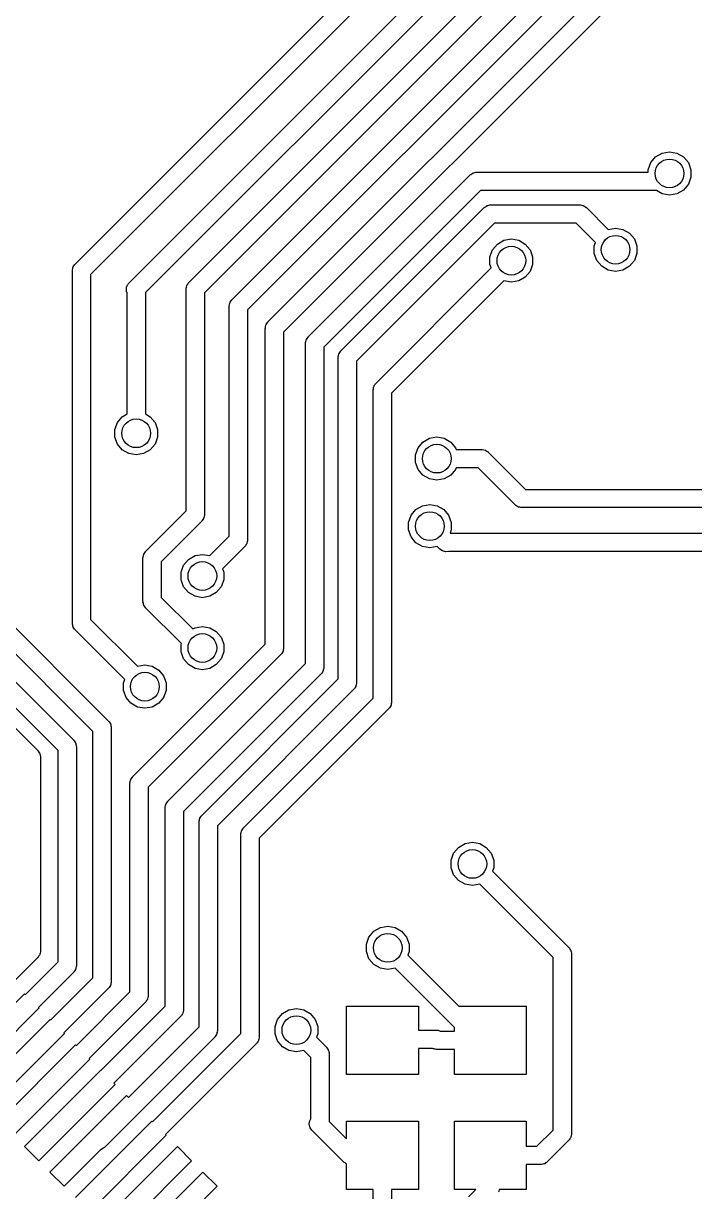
# Model space of a CAD drawing. Extents: x 10 to 287, y -200 to -10.
# Drawn here: x 147.97 to 157.3, y -108.42 to -92.19 of the extents above; entities that cross this region are included whole.
import ezdxf

# ---------------------------------------------------------------- set-up
doc = ezdxf.new("R2010")
doc.units = 0
doc.header["$MEASUREMENT"] = 0
doc.layers.add('BLACK', color=7, linetype='CONTINUOUS')

msp = doc.modelspace()

# ---------------------------------------------------------------- linework, layer by layer
at = {"layer": 'Black'}
for p, q in [((148.69, -95.5302), (170.511, -73.7095)), ((149.44, -95.7901), (171.505, -73.7255)), ((170.687, -73.8926), (148.907, -95.6726)), ((171.721, -73.8679), (149.667, -95.9223)), ((150.271, -95.785), (172.133, -73.9224)), ((172.35, -74.0648), (150.487, -95.9274)), ((150.87, -96.0238), (172.746, -74.1481)), ((172.925, -74.3277), (151.087, -96.1662)), ((151.37, -96.3337), (172.511, -75.1933)), ((172.653, -75.4101), (151.587, -96.4761)), ((139.588, -92.312), (149.156, -101.88)), ((148.939, -102.022), (139.371, -92.4544)), ((138.557, -92.6721), (148.172, -102.287)), ((139.088, -92.5609), (148.671, -102.144)), ((148.454, -102.286), (138.871, -92.7033)), ((156.847, -93.9873), (156.95, -93.9691)), ((156.95, -93.9691), (157.053, -93.9873)), ((156.654, -94.2178), (156.689, -94.1196)), ((156.689, -94.1196), (156.757, -94.0395)), ((156.757, -94.0395), (156.847, -93.9873)), ((157.053, -93.9873), (157.143, -94.0395)), ((157.143, -94.0395), (157.211, -94.1196)), ((157.211, -94.1196), (157.246, -94.2178)), ((151.93, -96.5402), (154.18, -94.2902)), ((154.18, -94.2902), (154.185, -94.287)), ((154.185, -94.287), (154.188, -94.2827)), ((154.188, -94.2827), (154.203, -94.2744)), ((154.203, -94.2744), (154.216, -94.2649)), ((154.216, -94.2649), (154.222, -94.2635)), ((154.222, -94.2635), (154.227, -94.2607)), ((154.227, -94.2607), (154.243, -94.2578)), ((154.243, -94.2578), (154.259, -94.2535)), ((154.259, -94.2535), (154.264, -94.254)), ((154.264, -94.254), (154.27, -94.253)), ((154.27, -94.253), (154.29, -94.253)), ((154.29, -94.253), (156.654, -94.253)), ((156.654, -94.253), (156.654, -94.2178)), ((157.246, -94.2178), (157.246, -94.3222)), ((157.211, -94.4204), (157.143, -94.5005)), ((157.246, -94.3222), (157.211, -94.4204)), ((154.323, -94.507), (152.147, -96.6826)), ((156.768, -94.507), (154.323, -94.507)), ((156.847, -94.5527), (156.768, -94.507)), ((156.95, -94.5709), (156.847, -94.5527)), ((157.053, -94.5527), (156.95, -94.5709)), ((157.143, -94.5005), (157.053, -94.5527)), ((152.384, -96.7362), (154.376, -94.7442)), ((154.376, -94.7442), (154.381, -94.741)), ((154.381, -94.741), (154.384, -94.7367)), ((154.384, -94.7367), (154.399, -94.7284)), ((154.399, -94.7284), (154.412, -94.7189)), ((154.412, -94.7189), (154.418, -94.7175)), ((154.418, -94.7175), (154.423, -94.7147)), ((154.423, -94.7147), (154.439, -94.7118)), ((154.439, -94.7118), (154.455, -94.7075)), ((154.455, -94.7075), (154.46, -94.708)), ((154.46, -94.708), (154.466, -94.707)), ((154.466, -94.707), (155.704, -94.707)), ((155.704, -94.707), (155.71, -94.708)), ((155.71, -94.708), (155.715, -94.7075)), ((155.715, -94.7075), (155.731, -94.7118)), ((155.731, -94.7118), (155.747, -94.7147)), ((155.747, -94.7147), (155.752, -94.7175)), ((155.752, -94.7175), (155.758, -94.7189)), ((155.758, -94.7189), (155.771, -94.7284)), ((155.771, -94.7284), (155.786, -94.7367)), ((155.786, -94.7367), (155.789, -94.741)), ((155.789, -94.741), (155.794, -94.7442)), ((155.794, -94.7442), (156.097, -95.0474)), ((154.519, -94.961), (152.601, -96.8786)), ((155.651, -94.961), (154.519, -94.961)), ((155.921, -95.2305), (155.651, -94.961)), ((156.097, -95.0473), (156.2, -95.0291)), ((156.097, -95.0474), (156.097, -95.0473)), ((156.2, -95.0291), (156.303, -95.0473)), ((156.303, -95.0473), (156.393, -95.0995)), ((156.393, -95.0995), (156.461, -95.1796)), ((154.491, -95.3312), (154.558, -95.2511)), ((154.558, -95.2511), (154.649, -95.1989)), ((154.649, -95.1989), (154.752, -95.1807)), ((154.752, -95.1807), (154.854, -95.1989)), ((154.854, -95.1989), (154.945, -95.2511)), ((154.945, -95.2511), (155.012, -95.3312)), ((155.904, -95.2778), (155.921, -95.2305)), ((156.461, -95.1796), (156.496, -95.2778)), ((154.455, -95.4293), (154.491, -95.3312)), ((154.455, -95.5338), (154.455, -95.4293)), ((155.012, -95.3312), (155.048, -95.4293)), ((155.048, -95.4293), (155.048, -95.5338)), ((155.904, -95.3822), (155.904, -95.2778)), ((155.939, -95.4804), (155.904, -95.3822)), ((156.496, -95.3822), (156.461, -95.4804)), ((156.496, -95.2778), (156.496, -95.3822)), ((148.653, -95.6089), (148.658, -95.5929)), ((148.658, -95.5929), (148.661, -95.5766)), ((148.661, -95.5766), (148.663, -95.5717)), ((148.663, -95.5717), (148.665, -95.5663)), ((148.665, -95.5663), (148.674, -95.5527)), ((148.674, -95.5527), (148.683, -95.5384)), ((148.683, -95.5384), (148.687, -95.5348)), ((148.687, -95.5348), (148.69, -95.5302)), ((152.872, -97.182), (154.472, -95.5811)), ((154.472, -95.5811), (154.455, -95.5338)), ((155.048, -95.5338), (155.012, -95.632)), ((156.007, -95.5605), (155.939, -95.4804)), ((156.097, -95.6127), (156.007, -95.5605)), ((156.393, -95.5605), (156.303, -95.6127)), ((156.461, -95.4804), (156.393, -95.5605)), ((148.654, -95.6145), (148.653, -95.6089)), ((148.653, -95.62), (148.654, -95.6145)), ((148.653, -100.52), (148.653, -95.62)), ((148.907, -95.6726), (148.907, -100.467)), ((154.945, -95.7121), (154.854, -95.7643)), ((155.012, -95.632), (154.945, -95.7121)), ((156.2, -95.6309), (156.097, -95.6127)), ((156.303, -95.6127), (156.2, -95.6309)), ((149.403, -95.8688), (149.406, -95.8581)), ((149.404, -95.8799), (149.403, -95.8688)), ((149.403, -95.8909), (149.404, -95.8799)), ((149.406, -95.9017), (149.403, -95.8909)), ((149.406, -95.8581), (149.407, -95.847)), ((149.407, -95.9127), (149.406, -95.9017)), ((149.407, -95.847), (149.412, -95.8369)), ((149.412, -95.9228), (149.407, -95.9127)), ((149.412, -95.8369), (149.415, -95.8262)), ((149.415, -95.8262), (149.421, -95.8171)), ((149.421, -95.8171), (149.426, -95.807)), ((149.426, -95.807), (149.434, -95.7992)), ((149.434, -95.7992), (149.44, -95.7901)), ((150.233, -95.8748), (150.234, -95.8693)), ((150.233, -98.9591), (150.233, -95.8748)), ((150.234, -95.8638), (150.238, -95.8477)), ((150.234, -95.8693), (150.234, -95.8638)), ((150.238, -95.8477), (150.241, -95.8314)), ((150.241, -95.8314), (150.244, -95.8266)), ((150.244, -95.8266), (150.245, -95.8212)), ((150.245, -95.8212), (150.255, -95.8076)), ((150.255, -95.8076), (150.263, -95.7932)), ((150.263, -95.7932), (150.267, -95.7896)), ((150.267, -95.7896), (150.271, -95.785)), ((154.649, -95.7642), (153.088, -97.3244)), ((154.649, -95.7643), (154.649, -95.7642)), ((154.752, -95.7825), (154.649, -95.7643)), ((154.854, -95.7643), (154.752, -95.7825)), ((149.413, -95.927), (149.412, -95.9228)), ((149.413, -97.6112), (149.413, -95.927)), ((149.667, -95.9223), (149.667, -97.6112)), ((150.487, -95.9274), (150.487, -99.0117)), ((150.838, -96.0865), (150.84, -96.0702)), ((150.84, -96.0702), (150.843, -96.0653)), ((150.843, -96.0653), (150.845, -96.0599)), ((150.845, -96.0599), (150.854, -96.0463)), ((150.854, -96.0463), (150.863, -96.032)), ((150.863, -96.032), (150.867, -96.0284)), ((150.867, -96.0284), (150.87, -96.0238)), ((150.833, -96.1025), (150.838, -96.0865)), ((150.834, -96.1081), (150.833, -96.1025)), ((150.833, -96.1136), (150.834, -96.1081)), ((150.833, -99.3097), (150.833, -96.1136)), ((151.087, -96.1662), (151.087, -99.3623)), ((151.334, -96.4124), (151.338, -96.3964)), ((151.338, -96.3964), (151.341, -96.38)), ((151.341, -96.38), (151.344, -96.3752)), ((151.344, -96.3752), (151.345, -96.3698)), ((151.345, -96.3698), (151.355, -96.3562)), ((151.355, -96.3562), (151.363, -96.3418)), ((151.363, -96.3418), (151.367, -96.3383)), ((151.367, -96.3383), (151.37, -96.3337)), ((151.333, -96.4235), (151.334, -96.418)), ((151.333, -100.811), (151.333, -96.4235)), ((151.334, -96.418), (151.334, -96.4124)), ((151.587, -96.4761), (151.587, -100.863)), ((151.905, -96.5763), (151.914, -96.5627)), ((151.914, -96.5627), (151.923, -96.5484)), ((151.923, -96.5484), (151.927, -96.5448)), ((151.927, -96.5448), (151.93, -96.5402)), ((151.893, -96.6189), (151.898, -96.6029)), ((151.894, -96.6245), (151.893, -96.6189)), ((151.893, -96.63), (151.894, -96.6245)), ((151.893, -101.077), (151.893, -96.63)), ((151.898, -96.6029), (151.901, -96.5866)), ((151.901, -96.5866), (151.903, -96.5817)), ((151.903, -96.5817), (151.905, -96.5763)), ((152.147, -96.6826), (152.147, -101.13)), ((152.347, -96.8149), (152.352, -96.7989)), ((152.348, -96.8205), (152.347, -96.8149)), ((152.347, -96.826), (152.348, -96.8205)), ((152.347, -101.293), (152.347, -96.826)), ((152.352, -96.7989), (152.355, -96.7826)), ((152.355, -96.7826), (152.357, -96.7777)), ((152.357, -96.7777), (152.359, -96.7723)), ((152.359, -96.7723), (152.368, -96.7587)), ((152.368, -96.7587), (152.377, -96.7444)), ((152.377, -96.7444), (152.381, -96.7408)), ((152.381, -96.7408), (152.384, -96.7362)), ((152.601, -96.8786), (152.601, -101.346)), ((152.845, -97.2236), (152.846, -97.2182)), ((152.846, -97.2182), (152.856, -97.2046)), ((152.856, -97.2046), (152.864, -97.1902)), ((152.864, -97.1902), (152.868, -97.1866)), ((152.868, -97.1866), (152.872, -97.182)), ((152.834, -97.2718), (152.835, -97.2663)), ((152.834, -101.56), (152.834, -97.2718)), ((152.835, -97.2608), (152.839, -97.2447)), ((152.835, -97.2663), (152.835, -97.2608)), ((152.839, -97.2447), (152.842, -97.2284)), ((152.842, -97.2284), (152.845, -97.2236)), ((153.088, -97.3244), (153.088, -101.613)), ((149.279, -97.7296), (149.347, -97.6495)), ((149.347, -97.6495), (149.413, -97.6112)), ((149.667, -97.6112), (149.733, -97.6495)), ((149.733, -97.6495), (149.801, -97.7296)), ((149.244, -97.8278), (149.279, -97.7296)), ((149.244, -97.9322), (149.244, -97.8278)), ((149.801, -97.7296), (149.836, -97.8278)), ((149.836, -97.8278), (149.836, -97.9322)), ((149.279, -98.0304), (149.244, -97.9322)), ((149.347, -98.1105), (149.279, -98.0304)), ((149.801, -98.0304), (149.733, -98.1105)), ((149.836, -97.9322), (149.801, -98.0304)), ((153.455, -98.0815), (153.522, -98.0015)), ((153.522, -98.0015), (153.613, -97.9492)), ((153.613, -97.9492), (153.716, -97.9311)), ((153.716, -97.9311), (153.819, -97.9492)), ((153.819, -97.9492), (153.909, -98.0015)), ((153.909, -98.0015), (153.976, -98.0815)), ((149.437, -98.1627), (149.347, -98.1105)), ((149.54, -98.1809), (149.437, -98.1627)), ((149.643, -98.1627), (149.54, -98.1809)), ((149.733, -98.1105), (149.643, -98.1627)), ((153.419, -98.1797), (153.455, -98.0815)), ((153.419, -98.2842), (153.419, -98.1797)), ((153.976, -98.0815), (153.985, -98.105)), ((153.985, -98.105), (154.342, -98.105)), ((154.342, -98.105), (154.348, -98.1059)), ((154.348, -98.1059), (154.353, -98.1054)), ((154.353, -98.1054), (154.369, -98.1097)), ((154.369, -98.1097), (154.386, -98.1126)), ((154.386, -98.1126), (154.391, -98.1154)), ((154.391, -98.1154), (154.396, -98.1169)), ((154.396, -98.1169), (154.41, -98.1264)), ((154.41, -98.1264), (154.424, -98.1347)), ((154.424, -98.1347), (154.427, -98.139)), ((154.427, -98.139), (154.432, -98.1422)), ((154.432, -98.1422), (154.949, -98.6587)), ((153.455, -98.3824), (153.419, -98.2842)), ((153.522, -98.4624), (153.455, -98.3824)), ((153.613, -98.5147), (153.522, -98.4624)), ((153.716, -98.5328), (153.613, -98.5147)), ((153.819, -98.5147), (153.716, -98.5328)), ((153.909, -98.4624), (153.819, -98.5147)), ((153.976, -98.3824), (153.909, -98.4624)), ((153.985, -98.359), (153.976, -98.3824)), ((154.29, -98.359), (153.985, -98.359)), ((154.806, -98.8755), (154.29, -98.359)), ((154.949, -98.6587), (168.837, -98.6587)), ((149.671, -99.5214), (150.233, -98.9591)), ((153.359, -99.0196), (153.427, -98.9395)), ((153.427, -98.9395), (153.517, -98.8873)), ((153.517, -98.8873), (153.62, -98.8691)), ((153.62, -98.8691), (153.723, -98.8873)), ((153.723, -98.8873), (153.813, -98.9395)), ((153.813, -98.9395), (153.881, -99.0196)), ((154.811, -98.8787), (154.806, -98.8755)), ((154.814, -98.883), (154.811, -98.8787)), ((154.829, -98.8913), (154.814, -98.883)), ((154.842, -98.9008), (154.829, -98.8913)), ((154.848, -98.9022), (154.842, -98.9008)), ((154.853, -98.905), (154.848, -98.9022)), ((154.869, -98.9079), (154.853, -98.905)), ((154.885, -98.9122), (154.869, -98.9079)), ((154.89, -98.9117), (154.885, -98.9122)), ((154.896, -98.9127), (154.89, -98.9117)), ((154.909, -98.9127), (154.896, -98.9127)), ((168.89, -98.9127), (154.909, -98.9127)), ((150.45, -99.1015), (149.888, -99.6638)), ((150.453, -99.097), (150.45, -99.1015)), ((150.458, -99.0934), (150.453, -99.097)), ((150.466, -99.079), (150.458, -99.0934)), ((150.475, -99.0654), (150.466, -99.079)), ((150.477, -99.06), (150.475, -99.0654)), ((150.48, -99.0552), (150.477, -99.06)), ((150.483, -99.0388), (150.48, -99.0552)), ((150.487, -99.0228), (150.483, -99.0388)), ((150.487, -99.0117), (150.486, -99.0172)), ((150.486, -99.0172), (150.487, -99.0228)), ((153.324, -99.1178), (153.359, -99.0196)), ((153.324, -99.2222), (153.324, -99.1178)), ((153.881, -99.0196), (153.916, -99.1178)), ((153.916, -99.1178), (153.916, -99.2222)), ((150.562, -99.58), (150.833, -99.3097)), ((153.359, -99.3204), (153.324, -99.2222)), ((153.427, -99.4005), (153.359, -99.3204)), ((153.916, -99.2222), (153.9, -99.267)), ((153.9, -99.267), (169.158, -99.267)), ((151.05, -99.4521), (150.739, -99.7631)), ((151.053, -99.4475), (151.05, -99.4521)), ((151.057, -99.4439), (151.053, -99.4475)), ((151.065, -99.4295), (151.057, -99.4439)), ((151.075, -99.4159), (151.065, -99.4295)), ((151.076, -99.4105), (151.075, -99.4159)), ((151.079, -99.4057), (151.076, -99.4105)), ((151.082, -99.3894), (151.079, -99.4057)), ((151.086, -99.3733), (151.082, -99.3894)), ((151.087, -99.3623), (151.086, -99.3678)), ((151.086, -99.3678), (151.086, -99.3733)), ((153.517, -99.4527), (153.427, -99.4005)), ((153.62, -99.4709), (153.517, -99.4527)), ((153.723, -99.4527), (153.62, -99.4709)), ((153.754, -99.4838), (153.723, -99.4526)), ((153.723, -99.4526), (153.723, -99.4527)), ((153.76, -99.4898), (153.754, -99.4838)), ((153.754, -99.4838), (153.754, -99.4838)), ((153.796, -99.5151), (153.76, -99.4898)), ((149.634, -99.6001), (149.639, -99.5841)), ((149.635, -99.6057), (149.634, -99.6001)), ((149.634, -99.6112), (149.635, -99.6057)), ((149.634, -100.213), (149.634, -99.6112)), ((149.639, -99.5841), (149.642, -99.5677)), ((149.642, -99.5677), (149.644, -99.5629)), ((149.644, -99.5629), (149.646, -99.5575)), ((149.646, -99.5575), (149.655, -99.5439)), ((149.655, -99.5439), (149.664, -99.5295)), ((149.664, -99.5295), (149.668, -99.526)), ((149.668, -99.526), (149.671, -99.5214)), ((150.199, -99.7122), (150.266, -99.6322)), ((150.266, -99.6322), (150.357, -99.5799)), ((150.357, -99.5799), (150.459, -99.5618)), ((150.459, -99.5618), (150.562, -99.5799)), ((150.562, -99.5799), (150.562, -99.58)), ((153.839, -99.5265), (153.796, -99.5151)), ((153.883, -99.5227), (153.839, -99.5265)), ((153.886, -99.521), (153.883, -99.5227)), ((169.211, -99.521), (153.886, -99.521)), ((149.888, -99.6638), (149.888, -100.161)), ((150.163, -99.8104), (150.199, -99.7122)), ((150.163, -99.9149), (150.163, -99.8104)), ((150.739, -99.7631), (150.756, -99.8104)), ((150.756, -99.8104), (150.756, -99.9149)), ((150.199, -100.013), (150.163, -99.9149)), ((150.756, -99.9149), (150.72, -100.013)), ((150.266, -100.093), (150.199, -100.013)), ((150.357, -100.145), (150.266, -100.093)), ((150.653, -100.093), (150.562, -100.145)), ((150.72, -100.013), (150.653, -100.093)), ((149.635, -100.219), (149.634, -100.213)), ((149.634, -100.224), (149.635, -100.219)), ((149.639, -100.24), (149.634, -100.224)), ((149.642, -100.257), (149.639, -100.24)), ((149.644, -100.261), (149.642, -100.257)), ((149.646, -100.267), (149.644, -100.261)), ((149.655, -100.28), (149.646, -100.267)), ((149.664, -100.295), (149.655, -100.28)), ((149.668, -100.298), (149.664, -100.295)), ((149.671, -100.303), (149.668, -100.298)), ((150.167, -100.799), (149.671, -100.303)), ((149.888, -100.161), (150.326, -100.598)), ((150.459, -100.164), (150.357, -100.145)), ((150.562, -100.145), (150.459, -100.164)), ((148.654, -100.526), (148.653, -100.52)), ((148.653, -100.531), (148.654, -100.526)), ((148.658, -100.547), (148.653, -100.531)), ((148.661, -100.563), (148.658, -100.547)), ((148.663, -100.568), (148.661, -100.563)), ((148.665, -100.574), (148.663, -100.568)), ((148.674, -100.587), (148.665, -100.574)), ((148.683, -100.602), (148.674, -100.587)), ((148.687, -100.605), (148.683, -100.602)), ((148.69, -100.61), (148.687, -100.605)), ((149.381, -101.301), (148.69, -100.61)), ((148.907, -100.467), (149.557, -101.117)), ((150.326, -100.598), (150.357, -100.581)), ((150.357, -100.581), (150.459, -100.563)), ((150.459, -100.563), (150.562, -100.581)), ((150.562, -100.581), (150.653, -100.633)), ((150.653, -100.633), (150.72, -100.713)), ((150.72, -100.713), (150.756, -100.811)), ((149.49, -102.654), (151.333, -100.811)), ((151.55, -100.953), (149.707, -102.797)), ((150.163, -100.811), (150.167, -100.799)), ((150.163, -100.916), (150.163, -100.811)), ((150.199, -101.014), (150.163, -100.916)), ((150.756, -100.916), (150.72, -101.014)), ((150.756, -100.811), (150.756, -100.916)), ((151.553, -100.949), (151.55, -100.953)), ((151.557, -100.945), (151.553, -100.949)), ((151.566, -100.931), (151.557, -100.945)), ((151.575, -100.917), (151.566, -100.931)), ((151.577, -100.912), (151.575, -100.917)), ((151.58, -100.907), (151.577, -100.912)), ((151.582, -100.89), (151.58, -100.907)), ((151.587, -100.874), (151.582, -100.89)), ((151.587, -100.863), (151.586, -100.869)), ((151.586, -100.869), (151.587, -100.874)), ((149.557, -101.117), (149.66, -101.099)), ((149.66, -101.099), (149.763, -101.117)), ((149.98, -102.99), (151.893, -101.077)), ((150.266, -101.094), (150.199, -101.014)), ((150.357, -101.146), (150.266, -101.094)), ((150.653, -101.094), (150.562, -101.146)), ((150.72, -101.014), (150.653, -101.094)), ((149.557, -101.117), (149.557, -101.117)), ((149.763, -101.117), (149.853, -101.17)), ((149.853, -101.17), (149.921, -101.25)), ((149.921, -101.25), (149.956, -101.348)), ((152.11, -101.22), (150.197, -103.133)), ((150.459, -101.164), (150.357, -101.146)), ((150.562, -101.146), (150.459, -101.164)), ((152.113, -101.215), (152.11, -101.22)), ((152.117, -101.212), (152.113, -101.215)), ((152.126, -101.197), (152.117, -101.212)), ((152.135, -101.184), (152.126, -101.197)), ((152.137, -101.178), (152.135, -101.184)), ((152.139, -101.173), (152.137, -101.178)), ((152.142, -101.157), (152.139, -101.173)), ((152.147, -101.141), (152.142, -101.157)), ((152.147, -101.13), (152.146, -101.136)), ((152.146, -101.136), (152.147, -101.141)), ((149.364, -101.348), (149.381, -101.301)), ((149.364, -101.452), (149.364, -101.348)), ((149.956, -101.348), (149.956, -101.452)), ((150.45, -103.19), (152.347, -101.293)), ((152.564, -101.436), (150.667, -103.333)), ((152.567, -101.431), (152.564, -101.436)), ((152.571, -101.428), (152.567, -101.431)), ((152.58, -101.413), (152.571, -101.428)), ((152.589, -101.4), (152.58, -101.413)), ((152.591, -101.394), (152.589, -101.4)), ((152.593, -101.389), (152.591, -101.394)), ((152.596, -101.373), (152.593, -101.389)), ((152.601, -101.357), (152.596, -101.373)), ((152.601, -101.346), (152.6, -101.352)), ((152.6, -101.352), (152.601, -101.357)), ((149.399, -101.55), (149.364, -101.452)), ((149.467, -101.63), (149.399, -101.55)), ((149.921, -101.55), (149.853, -101.63)), ((149.956, -101.452), (149.921, -101.55)), ((151.031, -103.363), (152.834, -101.56)), ((149.557, -101.683), (149.467, -101.63)), ((149.66, -101.701), (149.557, -101.683)), ((149.763, -101.683), (149.66, -101.701)), ((149.853, -101.63), (149.763, -101.683)), ((153.051, -101.703), (151.248, -103.505)), ((153.054, -101.698), (153.051, -101.703)), ((153.059, -101.694), (153.054, -101.698)), ((153.067, -101.68), (153.059, -101.694)), ((153.076, -101.666), (153.067, -101.68)), ((153.078, -101.661), (153.076, -101.666)), ((153.081, -101.656), (153.078, -101.661)), ((153.084, -101.64), (153.081, -101.656)), ((153.088, -101.624), (153.084, -101.64)), ((153.088, -101.613), (153.087, -101.618)), ((153.087, -101.618), (153.088, -101.624)), ((149.156, -101.88), (149.159, -101.884)), ((149.159, -101.884), (149.164, -101.888)), ((149.164, -101.888), (149.172, -101.902)), ((149.172, -101.902), (149.181, -101.916)), ((149.181, -101.916), (149.183, -101.921)), ((149.183, -101.921), (149.186, -101.926)), ((149.186, -101.926), (149.188, -101.942)), ((148.939, -105.445), (148.939, -102.022)), ((149.188, -101.942), (149.193, -101.959)), ((149.193, -101.959), (149.192, -101.964)), ((149.192, -101.964), (149.193, -101.97)), ((149.193, -101.97), (149.193, -105.498)), ((148.671, -102.144), (148.674, -102.149)), ((148.674, -102.149), (148.678, -102.152)), ((148.678, -102.152), (148.687, -102.166)), ((148.687, -102.166), (148.696, -102.18)), ((148.696, -102.18), (148.698, -102.185)), ((148.698, -102.185), (148.7, -102.19)), ((148.7, -102.19), (148.703, -102.207)), ((148.703, -102.207), (148.708, -102.223)), ((148.708, -102.223), (148.707, -102.228)), ((148.707, -102.228), (148.708, -102.234)), ((148.708, -102.234), (148.708, -105.277)), ((148.172, -102.287), (148.175, -102.291)), ((148.175, -102.291), (148.179, -102.295)), ((148.179, -102.295), (148.188, -102.309)), ((148.188, -102.309), (148.197, -102.323)), ((148.197, -102.323), (148.199, -102.328)), ((148.199, -102.328), (148.201, -102.333)), ((148.201, -102.333), (148.204, -102.35)), ((148.204, -102.35), (148.209, -102.366)), ((148.209, -102.366), (148.208, -102.371)), ((148.208, -102.371), (148.209, -102.377)), ((148.209, -102.377), (148.209, -105.074)), ((148.454, -105.224), (148.454, -102.286)), ((149.453, -102.733), (149.457, -102.717)), ((149.454, -102.738), (149.453, -102.733)), ((149.453, -102.744), (149.454, -102.738)), ((149.457, -102.717), (149.46, -102.701)), ((149.46, -102.701), (149.463, -102.696)), ((149.463, -102.696), (149.465, -102.69)), ((149.465, -102.69), (149.474, -102.677)), ((149.474, -102.677), (149.482, -102.662)), ((149.482, -102.662), (149.487, -102.659)), ((149.487, -102.659), (149.49, -102.654)), ((149.453, -105.64), (149.453, -102.744)), ((149.707, -102.797), (149.707, -105.693)), ((149.943, -103.069), (149.948, -103.053)), ((149.948, -103.053), (149.951, -103.037)), ((149.951, -103.037), (149.953, -103.032)), ((149.953, -103.032), (149.955, -103.026)), ((149.955, -103.026), (149.964, -103.013)), ((149.964, -103.013), (149.973, -102.998)), ((149.973, -102.998), (149.977, -102.995)), ((149.977, -102.995), (149.98, -102.99)), ((149.944, -103.074), (149.943, -103.069)), ((149.943, -103.08), (149.944, -103.074)), ((149.943, -105.837), (149.943, -103.08)), ((150.197, -103.133), (150.197, -105.89)), ((150.425, -103.226), (150.434, -103.213)), ((150.434, -103.213), (150.443, -103.198)), ((150.443, -103.198), (150.447, -103.195)), ((150.447, -103.195), (150.45, -103.19)), ((150.413, -103.269), (150.418, -103.253)), ((150.414, -103.274), (150.413, -103.269)), ((150.413, -103.28), (150.414, -103.274)), ((150.413, -106.127), (150.413, -103.28)), ((150.418, -103.253), (150.421, -103.237)), ((150.421, -103.237), (150.423, -103.232)), ((150.423, -103.232), (150.425, -103.226)), ((150.667, -103.333), (150.667, -106.18)), ((151.006, -103.399), (151.016, -103.385)), ((151.016, -103.385), (151.024, -103.371)), ((151.024, -103.371), (151.028, -103.368)), ((151.028, -103.368), (151.031, -103.363)), ((150.994, -103.453), (150.995, -103.447)), ((150.994, -106.217), (150.994, -103.453)), ((150.995, -103.442), (150.999, -103.426)), ((150.995, -103.447), (150.995, -103.442)), ((150.999, -103.426), (151.002, -103.409)), ((151.002, -103.409), (151.005, -103.404)), ((151.005, -103.404), (151.006, -103.399)), ((151.248, -103.505), (151.248, -106.27)), ((153.95, -103.713), (154.018, -103.633)), ((154.018, -103.633), (154.108, -103.58)), ((154.108, -103.58), (154.211, -103.562)), ((154.211, -103.562), (154.314, -103.58)), ((154.314, -103.58), (154.404, -103.633)), ((154.404, -103.633), (154.472, -103.713)), ((153.915, -103.811), (153.95, -103.713)), ((153.915, -103.915), (153.915, -103.811)), ((154.472, -103.713), (154.507, -103.811)), ((154.507, -103.811), (154.507, -103.915)), ((153.95, -104.014), (153.915, -103.915)), ((154.018, -104.094), (153.95, -104.014)), ((154.507, -103.915), (154.49, -103.963)), ((154.49, -103.963), (155.551, -105.023)), ((154.108, -104.146), (154.018, -104.094)), ((154.211, -104.164), (154.108, -104.146)), ((154.314, -104.146), (154.211, -104.164)), ((155.334, -105.165), (154.314, -104.146)), ((154.314, -104.146), (154.314, -104.146)), ((152.774, -104.879), (152.842, -104.799)), ((152.842, -104.799), (152.932, -104.746)), ((152.932, -104.746), (153.035, -104.728)), ((153.035, -104.728), (153.138, -104.746)), ((153.138, -104.746), (153.228, -104.799)), ((153.228, -104.799), (153.296, -104.879)), ((152.739, -104.977), (152.774, -104.879)), ((152.739, -105.081), (152.739, -104.977)), ((153.296, -104.879), (153.331, -104.977)), ((153.331, -104.977), (153.331, -105.081)), ((148.172, -105.164), (147.829, -105.507)), ((148.175, -105.159), (148.172, -105.164)), ((148.179, -105.156), (148.175, -105.159)), ((148.188, -105.141), (148.179, -105.156)), ((148.197, -105.128), (148.188, -105.141)), ((148.199, -105.122), (148.197, -105.128)), ((148.201, -105.118), (148.199, -105.122)), ((148.204, -105.101), (148.201, -105.118)), ((148.209, -105.085), (148.204, -105.101)), ((148.209, -105.074), (148.208, -105.08)), ((148.208, -105.08), (148.209, -105.085)), ((152.774, -105.179), (152.739, -105.081)), ((153.331, -105.081), (153.314, -105.128)), ((153.314, -105.128), (154.022, -105.837)), ((155.334, -105.613), (155.334, -105.165)), ((155.551, -105.023), (155.554, -105.028)), ((155.554, -105.028), (155.558, -105.031)), ((155.558, -105.031), (155.566, -105.046)), ((155.566, -105.046), (155.576, -105.059)), ((155.576, -105.059), (155.577, -105.065)), ((155.577, -105.065), (155.58, -105.069)), ((155.58, -105.069), (155.583, -105.086)), ((155.583, -105.086), (155.587, -105.102)), ((155.587, -105.102), (155.587, -105.107)), ((155.587, -105.107), (155.588, -105.113)), ((155.588, -105.113), (155.588, -105.613)), ((148, -105.678), (148.454, -105.224)), ((148.696, -105.33), (148.687, -105.344)), ((148.698, -105.325), (148.696, -105.33)), ((148.7, -105.32), (148.698, -105.325)), ((148.703, -105.304), (148.7, -105.32)), ((148.708, -105.288), (148.703, -105.304)), ((148.708, -105.277), (148.707, -105.282)), ((148.707, -105.282), (148.708, -105.288)), ((152.842, -105.259), (152.774, -105.179)), ((152.932, -105.312), (152.842, -105.259)), ((153.035, -105.33), (152.932, -105.312)), ((153.138, -105.312), (153.035, -105.33)), ((153.96, -106.133), (153.138, -105.312)), ((153.138, -105.312), (153.138, -105.312)), ((148.671, -105.366), (148.18, -105.858)), ((148.353, -106.031), (148.939, -105.445)), ((148.674, -105.362), (148.671, -105.366)), ((148.678, -105.358), (148.674, -105.362)), ((148.687, -105.344), (148.678, -105.358)), ((149.156, -105.587), (148.533, -106.211)), ((148.708, -106.385), (149.453, -105.64)), ((149.159, -105.583), (149.156, -105.587)), ((149.164, -105.579), (149.159, -105.583)), ((149.172, -105.565), (149.164, -105.579)), ((149.181, -105.551), (149.172, -105.565)), ((149.183, -105.546), (149.181, -105.551)), ((149.186, -105.541), (149.183, -105.546)), ((149.188, -105.525), (149.186, -105.541)), ((149.193, -105.509), (149.188, -105.525)), ((149.193, -105.498), (149.192, -105.503)), ((149.192, -105.503), (149.193, -105.509)), ((155.334, -107.56), (155.334, -105.613)), ((155.588, -105.613), (155.588, -107.612)), ((146.929, -106.73), (147.99, -105.668)), ((147.99, -105.668), (148, -105.678)), ((149.669, -105.783), (148.887, -106.565)), ((149.673, -105.778), (149.669, -105.783)), ((149.677, -105.775), (149.673, -105.778)), ((149.685, -105.76), (149.677, -105.775)), ((149.695, -105.747), (149.685, -105.76)), ((149.696, -105.741), (149.695, -105.747)), ((149.699, -105.736), (149.696, -105.741)), ((149.702, -105.72), (149.699, -105.736)), ((149.706, -105.704), (149.702, -105.72)), ((149.707, -105.693), (149.706, -105.698)), ((149.706, -105.698), (149.706, -105.704)), ((148.188, -105.866), (147.127, -106.927)), ((148.18, -105.858), (148.188, -105.866)), ((149.051, -106.729), (149.943, -105.837)), ((150.16, -105.98), (149.231, -106.909)), ((150.163, -105.975), (150.16, -105.98)), ((150.167, -105.972), (150.163, -105.975)), ((150.176, -105.957), (150.167, -105.972)), ((150.185, -105.944), (150.176, -105.957)), ((150.187, -105.938), (150.185, -105.944)), ((150.189, -105.933), (150.187, -105.938)), ((150.192, -105.917), (150.189, -105.933)), ((150.197, -105.901), (150.192, -105.917)), ((150.197, -105.89), (150.196, -105.896)), ((150.196, -105.896), (150.197, -105.901)), ((151.504, -106.022), (151.572, -105.942)), ((151.572, -105.942), (151.662, -105.889)), ((151.662, -105.889), (151.765, -105.871)), ((151.765, -105.871), (151.868, -105.889)), ((151.868, -105.889), (151.958, -105.942)), ((151.958, -105.942), (152.026, -106.022)), ((152.461, -106.787), (152.461, -105.837)), ((152.461, -105.837), (153.462, -105.837)), ((153.462, -105.837), (153.462, -106.172)), ((154.022, -105.837), (154.96, -105.837)), ((154.96, -105.837), (154.96, -106.787)), ((147.283, -107.084), (148.344, -106.022)), ((148.344, -106.022), (148.353, -106.031)), ((149.431, -107.109), (150.413, -106.127)), ((151.469, -106.12), (151.504, -106.022)), ((151.469, -106.224), (151.469, -106.12)), ((152.026, -106.022), (152.061, -106.12)), ((152.061, -106.12), (152.061, -106.224)), ((153.96, -106.185), (153.96, -106.133)), ((148.542, -106.22), (147.48, -107.281)), ((148.533, -106.211), (148.542, -106.22)), ((150.63, -106.27), (149.099, -107.801)), ((149.767, -107.445), (150.994, -106.217)), ((150.633, -106.265), (150.63, -106.27)), ((150.637, -106.262), (150.633, -106.265)), ((150.646, -106.247), (150.637, -106.262)), ((150.655, -106.234), (150.646, -106.247)), ((150.657, -106.228), (150.655, -106.234)), ((150.659, -106.223), (150.657, -106.228)), ((150.662, -106.207), (150.659, -106.223)), ((150.667, -106.191), (150.662, -106.207)), ((150.667, -106.18), (150.666, -106.186)), ((150.666, -106.186), (150.667, -106.191)), ((151.244, -106.297), (151.241, -106.313)), ((151.248, -106.281), (151.244, -106.297)), ((151.248, -106.27), (151.247, -106.275)), ((151.247, -106.275), (151.248, -106.281)), ((151.504, -106.322), (151.469, -106.224)), ((152.061, -106.224), (152.044, -106.271)), ((152.044, -106.271), (152.182, -106.41)), ((153.462, -106.172), (153.711, -106.172)), ((153.711, -106.172), (153.722, -106.174)), ((153.722, -106.174), (153.733, -106.174)), ((153.733, -106.174), (153.743, -106.178)), ((153.743, -106.178), (153.754, -106.18)), ((153.754, -106.18), (153.763, -106.185)), ((153.763, -106.185), (153.96, -106.185)), ((147.637, -107.437), (148.698, -106.376)), ((148.698, -106.376), (148.708, -106.385)), ((151.211, -106.359), (149.946, -107.624)), ((151.214, -106.355), (151.211, -106.359)), ((151.219, -106.351), (151.214, -106.355)), ((151.227, -106.337), (151.219, -106.351)), ((151.236, -106.323), (151.227, -106.337)), ((151.238, -106.318), (151.236, -106.323)), ((151.241, -106.313), (151.238, -106.318)), ((151.572, -106.402), (151.504, -106.322)), ((151.662, -106.455), (151.572, -106.402)), ((151.765, -106.473), (151.662, -106.455)), ((151.868, -106.455), (151.765, -106.473)), ((151.966, -106.552), (151.868, -106.455)), ((151.868, -106.455), (151.868, -106.455)), ((152.182, -106.41), (152.186, -106.414)), ((152.186, -106.414), (152.19, -106.418)), ((152.19, -106.418), (152.198, -106.432)), ((152.198, -106.432), (152.208, -106.446)), ((152.208, -106.446), (152.209, -106.451)), ((152.209, -106.451), (152.212, -106.456)), ((152.212, -106.456), (152.215, -106.473)), ((153.658, -106.426), (153.462, -106.426)), ((153.462, -106.426), (153.462, -106.787)), ((153.667, -106.431), (153.658, -106.426)), ((153.678, -106.433), (153.667, -106.431)), ((153.689, -106.437), (153.678, -106.433)), ((153.7, -106.437), (153.689, -106.437)), ((153.711, -106.439), (153.7, -106.437)), ((153.96, -106.439), (153.711, -106.439)), ((153.96, -106.787), (153.96, -106.439)), ((148.896, -106.573), (147.834, -107.635)), ((148.887, -106.565), (148.896, -106.573)), ((151.966, -107.402), (151.966, -106.552)), ((152.215, -106.473), (152.219, -106.489)), ((152.219, -106.489), (152.219, -106.494)), ((152.219, -106.494), (152.22, -106.5)), ((152.22, -106.5), (152.22, -107.443)), ((147.989, -107.789), (149.05, -106.728)), ((149.05, -106.728), (149.051, -106.729)), ((153.462, -106.787), (152.461, -106.787)), ((154.96, -106.787), (153.96, -106.787)), ((149.248, -106.925), (148.186, -107.987)), ((149.231, -106.909), (149.248, -106.925)), ((148.342, -108.143), (149.404, -107.082)), ((149.404, -107.082), (149.431, -107.109)), ((148.696, -108.497), (149.758, -107.436)), ((149.758, -107.436), (149.767, -107.445)), ((151.944, -107.484), (151.948, -107.44)), ((151.948, -107.44), (151.966, -107.402)), ((152.22, -107.443), (152.461, -107.684)), ((152.461, -107.684), (152.461, -107.437)), ((152.461, -107.437), (153.462, -107.437)), ((153.462, -107.437), (153.462, -108.387)), ((153.96, -108.387), (153.96, -107.437)), ((153.96, -107.437), (154.96, -107.437)), ((154.96, -107.437), (154.96, -107.785)), ((151.955, -107.527), (151.944, -107.484)), ((151.981, -107.563), (151.955, -107.527)), ((152.003, -107.585), (151.981, -107.563)), ((152.419, -108.002), (152.003, -107.585)), ((152.003, -107.585), (152.003, -107.585)), ((155.108, -107.785), (155.334, -107.56)), ((149.955, -107.633), (148.894, -108.695)), ((149.946, -107.624), (149.955, -107.633)), ((155.551, -107.702), (155.251, -108.002)), ((155.554, -107.697), (155.551, -107.702)), ((155.558, -107.694), (155.554, -107.697)), ((155.566, -107.679), (155.558, -107.694)), ((155.576, -107.666), (155.566, -107.679)), ((155.577, -107.66), (155.576, -107.666)), ((155.58, -107.656), (155.577, -107.66)), ((155.583, -107.639), (155.58, -107.656)), ((155.587, -107.623), (155.583, -107.639)), ((155.588, -107.612), (155.587, -107.618)), ((155.587, -107.618), (155.587, -107.623)), ((148.186, -107.987), (147.989, -107.789)), ((149.05, -107.831), (148.54, -108.341)), ((149.05, -108.851), (150.112, -107.789)), ((149.052, -107.831), (149.05, -107.831)), ((149.057, -107.828), (149.052, -107.831)), ((149.062, -107.826), (149.057, -107.828)), ((149.076, -107.817), (149.062, -107.826)), ((149.09, -107.809), (149.076, -107.817)), ((149.094, -107.804), (149.09, -107.809)), ((149.099, -107.801), (149.094, -107.804)), ((150.112, -107.789), (150.309, -107.987)), ((154.96, -107.785), (155.108, -107.785)), ((150.309, -107.987), (149.248, -109.048)), ((152.424, -108.005), (152.419, -108.002)), ((152.428, -108.009), (152.424, -108.005)), ((152.442, -108.017), (152.428, -108.009)), ((152.456, -108.027), (152.442, -108.017)), ((152.461, -108.028), (152.456, -108.027)), ((152.461, -108.387), (152.461, -108.028)), ((152.461, -108.028), (152.461, -108.028)), ((155.161, -108.039), (154.96, -108.039)), ((154.96, -108.039), (154.96, -108.387)), ((155.166, -108.038), (155.161, -108.039)), ((155.172, -108.038), (155.166, -108.038)), ((155.188, -108.034), (155.172, -108.038)), ((155.204, -108.031), (155.188, -108.034)), ((155.209, -108.028), (155.204, -108.031)), ((155.215, -108.027), (155.209, -108.028)), ((155.228, -108.017), (155.215, -108.027)), ((155.243, -108.009), (155.228, -108.017)), ((155.246, -108.005), (155.243, -108.009)), ((155.251, -108.002), (155.246, -108.005)), ((148.54, -108.341), (148.342, -108.143)), ((149.404, -109.205), (150.465, -108.143)), ((150.465, -108.143), (150.663, -108.341)), ((150.663, -108.341), (149.602, -109.402)), ((152.834, -108.387), (152.461, -108.387)), ((152.834, -108.619), (152.834, -108.387)), ((153.462, -108.387), (153.088, -108.387)), ((153.088, -108.387), (153.088, -108.671)), ((154.257, -108.387), (153.96, -108.387)), ((154.158, -108.486), (154.257, -108.387)), ((154.576, -108.412), (154.575, -108.418)), ((154.579, -108.407), (154.576, -108.412)), ((154.582, -108.391), (154.579, -108.407)), ((154.583, -108.387), (154.582, -108.391)), ((154.96, -108.387), (154.583, -108.387))]:
    msp.add_line(p, q, dxfattribs=at)
for centre in [(156.95, -94.27), (156.2, -95.33), (154.752, -95.4816), (149.54, -97.88), (153.716, -98.232), (153.62, -99.17), (150.459, -99.8626), (150.459, -100.863), (149.66, -101.4), (154.211, -103.863), (153.035, -105.029), (151.765, -106.172)]:
    msp.add_circle(centre, 0.1994, dxfattribs=at)

doc.saveas('drawing.dxf')
